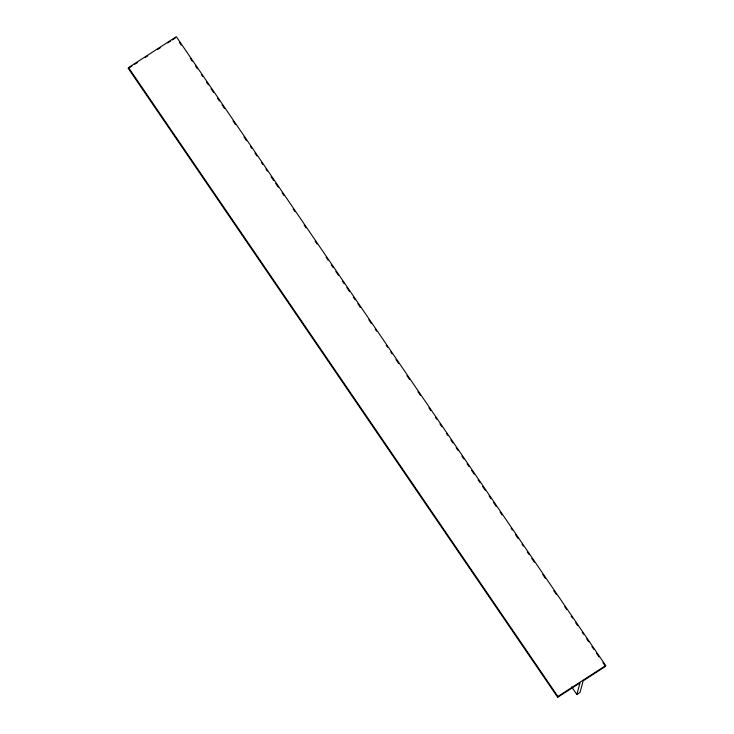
<?xml version="1.0" encoding="UTF-8"?>
<svg xmlns="http://www.w3.org/2000/svg" width="734" height="734" viewBox="0 0 734 734"><rect width="100%" height="100%" fill="white"/><g stroke="black" fill="none" stroke-linecap="round" stroke-linejoin="round"><path stroke-width="1.1" d="M576.851 694.502L579.988 682.886L557.675 697.3L128.285 68.427L128.514 67.592L176.325 36.7L605.715 665.573L605.486 666.408L583.172 680.822L580.043 692.437L576.851 694.502L571.685 686.923M557.675 697.3L557.904 696.474L605.715 665.573M128.285 68.427L132.01 66.023M134.799 64.225L137.588 62.418M145.02 57.61L147.809 55.812M157.507 49.545L160.296 47.747M167.728 42.939L170.517 41.132M172.38 39.93L175.169 38.131M179.335 42.269L181.27 45.104M190.326 58.362L192.262 61.206M195.501 65.941L197.437 68.785M201.318 74.464L202.612 76.364M206.493 82.043L208.428 84.887M211.016 88.676L213.603 92.466M217.484 98.145L219.42 100.989M222.007 104.769L224.595 108.559M233.008 120.871L235.596 124.661M244 136.974L246.587 140.763M250.468 146.442L251.762 148.341M254.992 153.076L256.928 155.92M261.46 162.544L262.754 164.444M265.983 169.178L267.277 171.068M271.158 176.756L273.745 180.546M275.681 183.381L278.269 187.17M282.15 192.858L284.095 195.694M293.141 208.951L295.086 211.796M304.142 225.054L306.078 227.898M315.134 241.156L317.07 244M326.125 257.258L328.061 260.102M331.3 264.836L333.236 267.671M335.823 271.461L338.411 275.25M342.292 280.938L344.228 283.774M346.815 287.563L349.402 291.352M353.283 297.031L355.228 299.876M357.816 303.665L360.403 307.454M368.807 319.767L371.395 323.556M375.276 329.236L376.57 331.135M386.267 345.338L387.561 347.228M390.791 351.962L392.084 353.861M395.965 359.541L398.553 363.33M406.957 375.643L409.544 379.432M417.949 391.745L420.536 395.534M428.95 407.847L430.886 410.682M435.409 417.316L436.702 419.215M439.941 423.949L441.877 426.784M446.41 433.418L447.703 435.308M450.933 440.042L452.869 442.886M456.108 447.621L458.044 450.465M461.925 456.144L463.87 458.989M467.099 463.723L469.044 466.567M471.623 470.356L474.21 474.146M478.091 479.825L480.036 482.669M482.623 486.459L485.211 490.239M489.083 495.927L491.028 498.771M493.615 502.551L496.202 506.341M500.083 512.029L502.019 514.864M511.075 528.131L512.369 530.021M515.598 534.756L518.186 538.545M522.067 544.224L523.36 546.124M527.241 551.803L529.177 554.647M531.765 558.436L534.352 562.226M542.756 574.538L545.344 578.319M553.757 590.631L556.344 594.421M564.749 606.734L566.685 609.578M571.217 616.211L572.511 618.101M575.74 622.836L577.676 625.68M582.209 632.304L583.502 634.204M586.732 638.938L588.677 641.782M591.907 646.516L593.852 649.351M596.43 653.141L599.017 656.93M602.898 662.619L604.844 665.454M128.514 67.592L557.904 696.474"/></g></svg>
